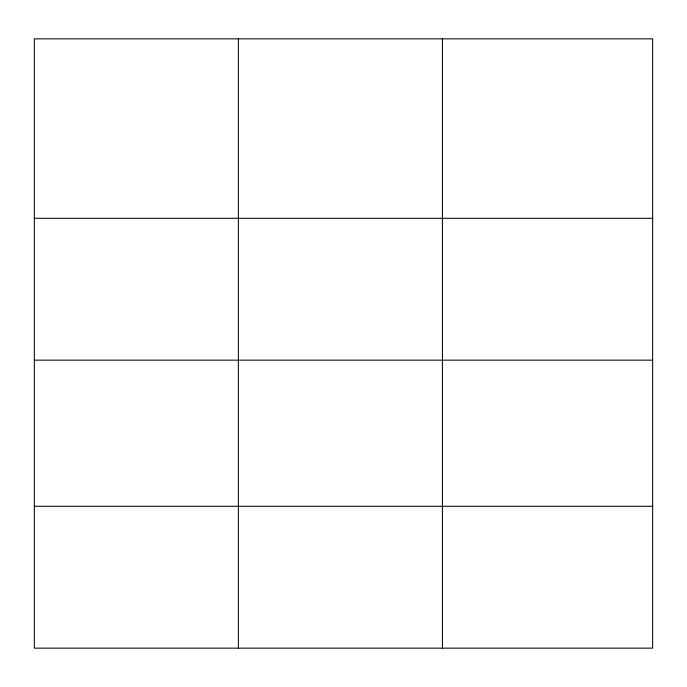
<?xml version="1.0" encoding="UTF-8"?>
<svg xmlns="http://www.w3.org/2000/svg" width="687" height="687" viewBox="0 0 687 687"><rect width="100%" height="100%" fill="white"/><g stroke="black" fill="none" stroke-linecap="round" stroke-linejoin="round"><path stroke-width="1.03" d="M652.65 360.151L652.65 38.858L34.35 38.858L34.35 648.142L652.65 648.142L652.65 360.151L34.35 360.151M34.35 218.303L652.65 218.303M34.35 506.293L652.65 506.293M442.428 38.858L442.428 648.142M238.389 38.858L238.389 648.142"/></g></svg>
